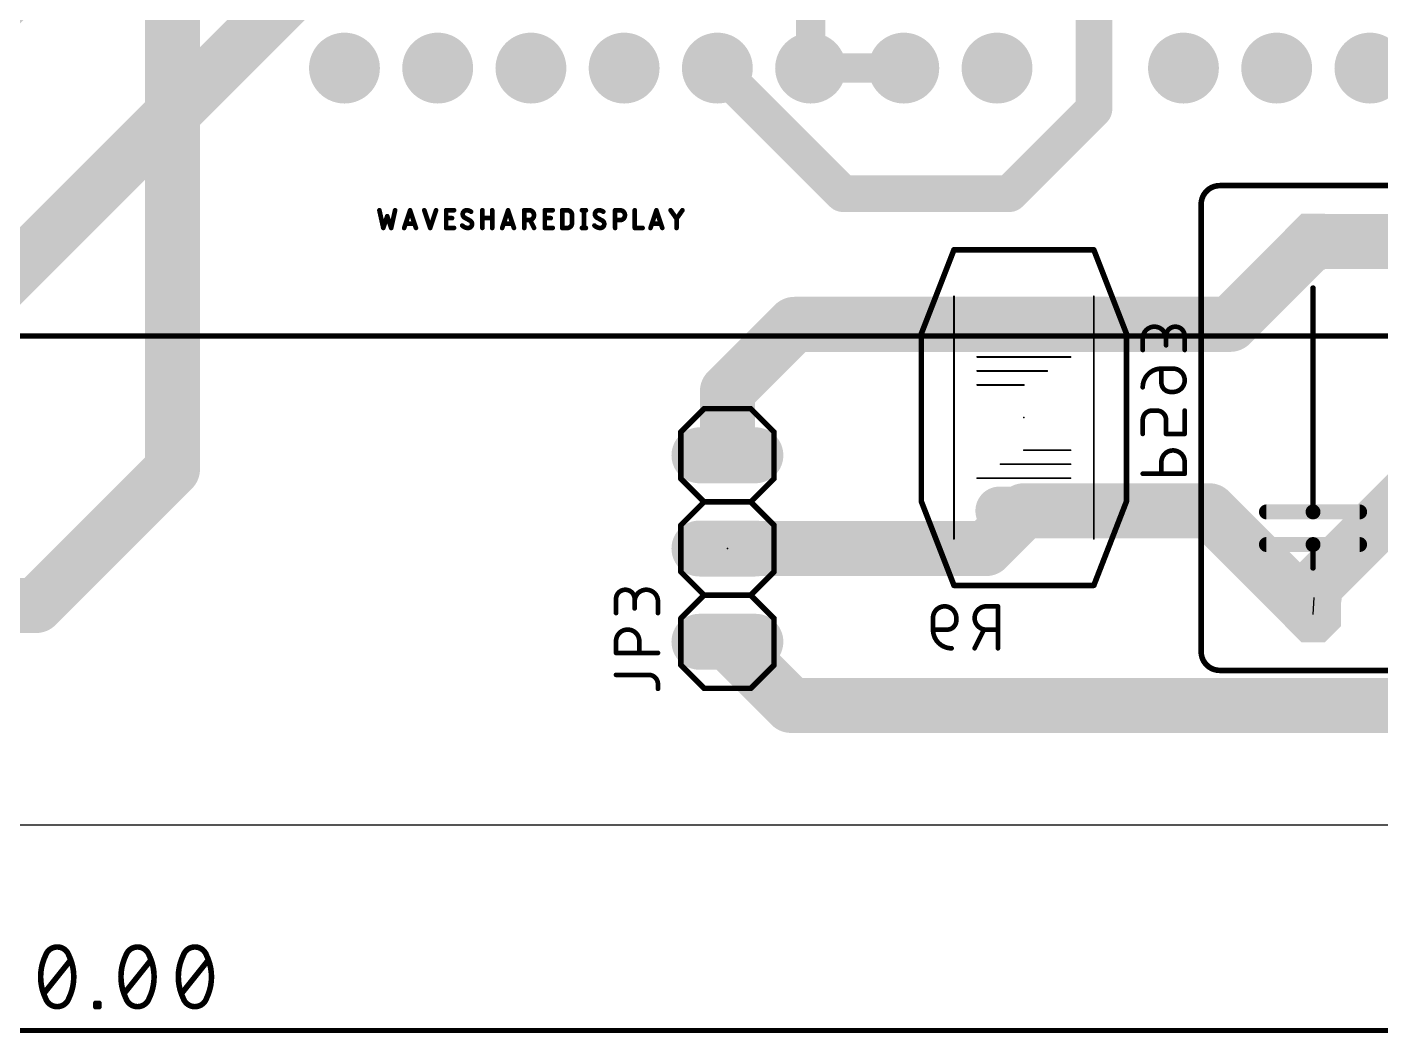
# Model space of a CAD drawing. Extents: x -35 to 140, y -8 to 139.
# Drawn here: x 68.93 to 105.82, y -5.67 to 21.74 of the extents above; entities that cross this region are included whole.
import ezdxf

# ---------------------------------------------------------------- set-up
doc = ezdxf.new("R2010")
doc.units = 0
for name, color, linetype in [('1', 12, 'CONTINUOUS'), ('16', 132, 'CONTINUOUS'), ('17', 110, 'CONTINUOUS'), ('19', 53, 'CONTINUOUS'), ('20', 31, 'CONTINUOUS'), ('21', 253, 'CONTINUOUS'), ('22', 253, 'CONTINUOUS'), ('23', 53, 'CONTINUOUS'), ('24', 53, 'CONTINUOUS'), ('25', 253, 'CONTINUOUS'), ('26', 253, 'CONTINUOUS'), ('27', 253, 'CONTINUOUS'), ('28', 253, 'CONTINUOUS'), ('51', 253, 'CONTINUOUS')]:
    doc.layers.add(name, color=color, linetype=linetype)

# ---------------------------------------------------------------- blocks, each defined once
blk = doc.blocks.new('OCTAGONP')
at = {"const_width": 0.5}
blk.add_lwpolyline([(-0.25, -0.1036), (-0.25, 0.1036), (-0.1036, 0.25), (0.1036, 0.25), (0.25, 0.1036), (0.25, -0.1036), (0.1036, -0.25), (-0.1036, -0.25), (-0.25, -0.1036), (-0.25, 0.1036)], dxfattribs=at)
blk = doc.blocks.new('RECT')
blk.add_solid([(-0.5, -0.5), (0.5, -0.5), (-0.5, 0.5), (0.5, 0.5)])
blk = doc.blocks.new('LONGP100')
at = {"const_width": 1}
blk.add_lwpolyline([(-0.5, 0), (0.5, 0)], dxfattribs=at)
at = {"const_width": 0.5}
for points in [[(-0.5, 0.25, 1), (-0.5, -0.25)], [(0.5, -0.25, 1), (0.5, 0.25)]]:
    blk.add_lwpolyline(points, format="xyb", dxfattribs=at)
blk = doc.blocks.new('ROUNDP')
at = {"const_width": 0.5}
blk.add_lwpolyline([(0, -0.25, 1), (0, 0.25, 1), (0, -0.25)], format="xyb", dxfattribs=at)

msp = doc.modelspace()

# ---------------------------------------------------------------- linework, layer by layer
at = {"layer": '1'}
for points, const_width in [([(57.5, 11.3), (78.826, 32.626)], 1), ([(67.16, 13.6467), (79.2178, 25.7044)], 1.5), ([(90.28, 25.92), (90.28, 20.62)], 0.8), ([(98, 25.2), (98, 19.5)], 1), ([(91.16, 17.2), (87.74, 20.62)], 1), ([(92.82, 20.62), (90.28, 20.62)], 0.8), ([(98, 19.5), (95.7, 17.2)], 1), ([(95.7, 17.2), (91.16, 17.2)], 1), ([(101.714, 13.638), (103.97, 15.894)], 1.5), ([(116.806, 15.894), (103.97, 15.894)], 1.5), ([(88.014, 11.814), (89.838, 13.638)], 1.5), ([(89.838, 13.638), (96.092, 13.638)], 1.5), ([(96.092, 13.638), (101.714, 13.638)], 1.5), ([(111.03, 13.516), (104, 6.486)], 1.5), ([(88.014, 10.07), (88.014, 11.814)], 1.5), ([(95.064, 7.53), (96.092, 8.558)], 1.5), ([(96.092, 8.558), (101.146, 8.558)], 1.5), ([(101.146, 8.558), (103.97, 5.734)], 1.5), ([(88.014, 7.53), (95.064, 7.53)], 1.5), ([(104, 6.486), (104, 6.2)], 1.5), ([(89.748, 3.256), (88.014, 4.99)], 1.5), ([(110.93, 3.256), (89.748, 3.256)], 1.5)]:
    msp.add_lwpolyline(points, dxfattribs=dict(at, const_width=const_width))
for points, const_width in [([(87.9168, 20.7968, 1), (87.5632, 20.4432)], 0.5), ([(90.28, 20.82, 1), (90.28, 20.42)], 0.4), ([(90.08, 20.62, 1), (90.48, 20.62)], 0.4), ([(92.82, 20.42, 1), (92.82, 20.82)], 0.4), ([(98.1768, 19.3232, 1), (97.8232, 19.6768)], 0.5), ([(97.75, 19.5, 1), (98.25, 19.5)], 0.5), ([(91.16, 17.45, 1), (91.16, 16.95)], 0.5), ([(90.9832, 17.0232, 1), (91.3368, 17.3768)], 0.5), ([(95.5232, 17.3768, 1), (95.8768, 17.0232)], 0.5), ([(95.7, 16.95, 1), (95.7, 17.45)], 0.5), ([(103.97, 16.269, 1), (103.97, 15.519)], 0.75), ([(104.2352, 15.6288, 1), (103.7048, 16.1592)], 0.75), ([(89.838, 14.013, 1), (89.838, 13.263)], 0.75), ([(90.1032, 13.3728, 1), (89.5728, 13.9032)], 0.75), ([(96.092, 14.013, 1), (96.092, 13.263)], 0.75), ([(96.092, 13.263, 1), (96.092, 14.013)], 0.75), ([(101.714, 13.263, 1), (101.714, 14.013)], 0.75), ([(101.4488, 13.9032, 1), (101.9792, 13.3728)], 0.75), ([(88.389, 11.814, 1), (87.639, 11.814)], 0.75), ([(87.7488, 12.0792, 1), (88.2792, 11.5488)], 0.75), ([(87.639, 10.07, 1), (88.389, 10.07)], 0.75), ([(96.092, 8.933, 1), (96.092, 8.183)], 0.75), ([(96.3572, 8.2928, 1), (95.8268, 8.8232)], 0.75), ([(101.4112, 8.8232, 1), (100.8808, 8.2928)], 0.75), ([(101.146, 8.183, 1), (101.146, 8.933)], 0.75), ([(88.014, 7.905, 1), (88.014, 7.155)], 0.75), ([(94.7988, 7.7952, 1), (95.3292, 7.2648)], 0.75), ([(95.064, 7.155, 1), (95.064, 7.905)], 0.75), ([(104.375, 6.486, 1), (103.625, 6.486)], 0.75), ([(103.7348, 6.7512, 1), (104.2652, 6.2208)], 0.75), ([(103.625, 6.2, 1), (104.375, 6.2)], 0.75), ([(103.7048, 5.4688, 1), (104.2352, 5.9992)], 0.75), ([(88.2792, 5.2552, 1), (87.7488, 4.7248)], 0.75), ([(89.748, 3.631, 1), (89.748, 2.881)], 0.75), ([(89.4828, 2.9908, 1), (90.0132, 3.5212)], 0.75)]:
    msp.add_lwpolyline(points, format="xyb", dxfattribs=dict(at, const_width=const_width))
at = {"layer": '16', "const_width": 1.5}
for points in [[(72.894, 31.1), (72.894, 9.694)], [(72.894, 9.694), (69.178, 5.978)], [(69.178, 5.978), (67.16, 5.978)]]:
    msp.add_lwpolyline(points, dxfattribs=at)
at = {"layer": '16', "const_width": 0.75}
for points in [[(73.1592, 9.4288, 1), (72.6288, 9.9592)], [(72.519, 9.694, 1), (73.269, 9.694)], [(69.178, 5.603, 1), (69.178, 6.353)], [(68.9128, 6.2432, 1), (69.4432, 5.7128)]]:
    msp.add_lwpolyline(points, format="xyb", dxfattribs=at)
at = {"layer": '19'}
msp.add_line((103.97, 5.734), (104, 6.2), dxfattribs=at)
at = {"layer": '20'}
msp.add_line((0, 0), (140, 0), dxfattribs=at)
at = {"layer": '21', "const_width": 0.1524}
for points in [[(86.744, 10.705), (87.379, 11.34)], [(87.379, 11.34), (88.649, 11.34)], [(88.649, 11.34), (89.284, 10.705)], [(86.744, 9.435), (86.744, 10.705)], [(89.284, 10.705), (89.284, 9.435)], [(87.379, 8.8), (86.744, 9.435)], [(89.284, 9.435), (88.649, 8.8)], [(86.744, 8.165), (87.379, 8.8)], [(87.379, 8.8), (88.649, 8.8)], [(88.649, 8.8), (89.284, 8.165)], [(86.744, 6.895), (86.744, 8.165)], [(89.284, 8.165), (89.284, 6.895)], [(87.379, 6.26), (86.744, 6.895)], [(89.284, 6.895), (88.649, 6.26)], [(86.744, 5.625), (87.379, 6.26)], [(87.379, 6.26), (88.649, 6.26)], [(88.649, 6.26), (89.284, 5.625)], [(86.744, 4.355), (86.744, 5.625)], [(89.284, 5.625), (89.284, 4.355)], [(86.744, 4.355), (87.379, 3.72)], [(88.649, 3.72), (89.284, 4.355)], [(87.379, 3.72), (88.649, 3.72)]]:
    msp.add_lwpolyline(points, dxfattribs=at)
at = {"layer": '21', "const_width": 0.0762}
for points in [[(87.379, 11.3781, 1), (87.379, 11.3019)], [(87.4059, 11.3131, 1), (87.3521, 11.3669)], [(88.6759, 11.3669, 1), (88.6221, 11.3131)], [(88.649, 11.3019, 1), (88.649, 11.3781)], [(86.7821, 10.705, 1), (86.7059, 10.705)], [(86.7171, 10.7319, 1), (86.7709, 10.6781)], [(89.3221, 10.705, 1), (89.2459, 10.705)], [(89.2571, 10.6781, 1), (89.3109, 10.7319)], [(86.7059, 9.435, 1), (86.7821, 9.435)], [(86.7709, 9.4619, 1), (86.7171, 9.4081)], [(89.2459, 9.435, 1), (89.3221, 9.435)], [(89.3109, 9.4081, 1), (89.2571, 9.4619)], [(87.379, 8.8381, 1), (87.379, 8.7619)], [(87.4059, 8.7731, 1), (87.3521, 8.8269)], [(87.3521, 8.7731, 1), (87.4059, 8.8269)], [(88.6759, 8.8269, 1), (88.6221, 8.7731)], [(88.6221, 8.8269, 1), (88.6759, 8.7731)], [(88.649, 8.7619, 1), (88.649, 8.8381)], [(86.7821, 8.165, 1), (86.7059, 8.165)], [(86.7171, 8.1919, 1), (86.7709, 8.1381)], [(89.3221, 8.165, 1), (89.2459, 8.165)], [(89.2571, 8.1381, 1), (89.3109, 8.1919)], [(86.7059, 6.895, 1), (86.7821, 6.895)], [(86.7709, 6.9219, 1), (86.7171, 6.8681)], [(89.2459, 6.895, 1), (89.3221, 6.895)], [(89.3109, 6.8681, 1), (89.2571, 6.9219)], [(87.379, 6.2981, 1), (87.379, 6.2219)], [(87.4059, 6.2331, 1), (87.3521, 6.2869)], [(87.3521, 6.2331, 1), (87.4059, 6.2869)], [(88.6759, 6.2869, 1), (88.6221, 6.2331)], [(88.6221, 6.2869, 1), (88.6759, 6.2331)], [(88.649, 6.2219, 1), (88.649, 6.2981)], [(86.7821, 5.625, 1), (86.7059, 5.625)], [(86.7171, 5.6519, 1), (86.7709, 5.5981)], [(89.3221, 5.625, 1), (89.2459, 5.625)], [(89.2571, 5.5981, 1), (89.3109, 5.6519)], [(86.7709, 4.3819, 1), (86.7171, 4.3281)], [(89.3109, 4.3281, 1), (89.2571, 4.3819)], [(86.7059, 4.355, 1), (86.7821, 4.355)], [(89.2459, 4.355, 1), (89.3221, 4.355)], [(87.379, 3.7581, 1), (87.379, 3.6819)], [(87.3521, 3.6931, 1), (87.4059, 3.7469)], [(88.6221, 3.7469, 1), (88.6759, 3.6931)], [(88.649, 3.6819, 1), (88.649, 3.7581)]]:
    msp.add_lwpolyline(points, format="xyb", dxfattribs=at)
at = {"layer": '22'}
for points, const_width in [([(101.43, 17.418, 0.4142), (100.922, 16.91)], 0.1524), ([(101.43, 17.4561, 1), (101.43, 17.3799)], 0.0762), ([(101.43, 17.3799, 1), (101.43, 17.4561)], 0.0762), ([(100.9601, 16.91, 1), (100.8839, 16.91)], 0.0762), ([(100.8839, 16.91, 1), (100.9601, 16.91)], 0.0762), ([(94.187, 15.7081, 1), (94.187, 15.6319)], 0.0762), ([(94.2225, 15.6562, 1), (94.1515, 15.6838)], 0.0762), ([(98.0325, 15.6838, 1), (97.9615, 15.6562)], 0.0762), ([(97.997, 15.6319, 1), (97.997, 15.7081)], 0.0762), ([(94.1997, 14.4, 1), (94.1743, 14.4)], 0.0254), ([(98.0097, 14.4, 1), (97.9843, 14.4)], 0.0254), ([(104.0081, 14.624, 1), (103.9319, 14.624)], 0.0762), ([(93.3361, 13.384, 1), (93.2599, 13.384)], 0.0762), ([(93.2625, 13.3978, 1), (93.3335, 13.3702)], 0.0762), ([(98.9241, 13.384, 1), (98.8479, 13.384)], 0.0762), ([(98.8505, 13.3702, 1), (98.9215, 13.3978)], 0.0762), ([(94.822, 12.7617, 1), (94.822, 12.7363)], 0.0254), ([(97.362, 12.7363, 1), (97.362, 12.7617)], 0.0254), ([(94.822, 12.3807, 1), (94.822, 12.3553)], 0.0254), ([(96.727, 12.3553, 1), (96.727, 12.3807)], 0.0254), ([(94.822, 11.9997, 1), (94.822, 11.9743)], 0.0254), ([(96.092, 11.9743, 1), (96.092, 11.9997)], 0.0254), ([(96.092, 10.2217, 1), (96.092, 10.1963)], 0.0254), ([(97.362, 10.1963, 1), (97.362, 10.2217)], 0.0254), ([(95.457, 9.8407, 1), (95.457, 9.8153)], 0.0254), ([(97.362, 9.8153, 1), (97.362, 9.8407)], 0.0254), ([(94.822, 9.4597, 1), (94.822, 9.4343)], 0.0254), ([(97.362, 9.4343, 1), (97.362, 9.4597)], 0.0254), ([(93.3335, 8.8258, 1), (93.2625, 8.7982)], 0.0762), ([(98.9215, 8.7982, 1), (98.8505, 8.8258)], 0.0762), ([(93.2599, 8.812, 1), (93.3361, 8.812)], 0.0762), ([(98.8479, 8.812, 1), (98.9241, 8.812)], 0.0762), ([(102.7, 8.6296, 1), (102.7, 8.4264)], 0.2032), ([(103.97, 8.6296, 1), (103.97, 8.4264)], 0.2032), ([(103.97, 8.4264, 1), (103.97, 8.6296)], 0.2032), ([(103.9319, 8.528, 1), (104.0081, 8.528)], 0.0762), ([(105.24, 8.4264, 1), (105.24, 8.6296)], 0.2032), ([(94.1743, 7.796, 1), (94.1997, 7.796)], 0.0254), ([(97.9843, 7.796, 1), (98.0097, 7.796)], 0.0254), ([(102.7, 7.7406, 1), (102.7, 7.5374)], 0.2032), ([(103.97, 7.7406, 1), (103.97, 7.5374)], 0.2032), ([(103.97, 7.5374, 1), (103.97, 7.7406)], 0.2032), ([(105.24, 7.5374, 1), (105.24, 7.7406)], 0.2032), ([(104.0081, 7.639, 1), (103.9319, 7.639)], 0.0762), ([(103.9319, 7.004, 1), (104.0081, 7.004)], 0.0762), ([(94.187, 6.5641, 1), (94.187, 6.4879)], 0.0762), ([(94.1515, 6.5122, 1), (94.2225, 6.5398)], 0.0762), ([(97.9615, 6.5398, 1), (98.0325, 6.5122)], 0.0762), ([(97.997, 6.4879, 1), (97.997, 6.5641)], 0.0762), ([(100.922, 4.718, 0.4142), (101.43, 4.21)], 0.1524), ([(100.9601, 4.718, 1), (100.8839, 4.718)], 0.0762), ([(100.8839, 4.718, 1), (100.9601, 4.718)], 0.0762), ([(101.43, 4.2481, 1), (101.43, 4.1719)], 0.0762), ([(101.43, 4.1719, 1), (101.43, 4.2481)], 0.0762)]:
    msp.add_lwpolyline(points, format="xyb", dxfattribs=dict(at, const_width=const_width))
for points, const_width in [([(106.51, 17.418), (101.43, 17.418)], 0.1524), ([(100.922, 16.91), (100.922, 4.718)], 0.1524), ([(94.187, 15.67), (93.298, 13.384)], 0.1524), ([(94.187, 15.67), (97.997, 15.67)], 0.1524), ([(98.886, 13.384), (97.997, 15.67)], 0.1524), ([(94.187, 14.4), (94.187, 7.796)], 0.0508), ([(97.997, 7.796), (97.997, 14.4)], 0.0508), ([(103.97, 14.624), (103.97, 8.528)], 0.1524), ([(93.298, 8.812), (93.298, 13.384)], 0.1524), ([(98.886, 13.384), (98.886, 8.812)], 0.1524), ([(94.822, 12.749), (97.362, 12.749)], 0.0508), ([(94.822, 12.368), (96.727, 12.368)], 0.0508), ([(94.822, 11.987), (96.092, 11.987)], 0.0508), ([(96.092, 10.209), (97.362, 10.209)], 0.0508), ([(95.457, 9.828), (97.362, 9.828)], 0.0508), ([(94.822, 9.447), (97.362, 9.447)], 0.0508), ([(93.298, 8.812), (94.187, 6.526)], 0.1524), ([(97.997, 6.526), (98.886, 8.812)], 0.1524), ([(103.97, 8.528), (102.7, 8.528)], 0.4064), ([(105.24, 8.528), (103.97, 8.528)], 0.4064), ([(103.97, 7.639), (102.7, 7.639)], 0.4064), ([(105.24, 7.639), (103.97, 7.639)], 0.4064), ([(103.97, 7.004), (103.97, 7.639)], 0.1524), ([(97.997, 6.526), (94.187, 6.526)], 0.1524), ([(101.43, 4.21), (106.51, 4.21)], 0.1524)]:
    msp.add_lwpolyline(points, dxfattribs=dict(at, const_width=const_width))
at = {"layer": '23'}
msp.add_point((88.014, 7.53), dxfattribs=at)
at = {"layer": '24'}
for p in [(96.092, 11.098), (103.97, 10.814)]:
    msp.add_point(p, dxfattribs=at)
at = {"layer": '25'}
for points, const_width in [([(85.4867, 6.1532, 1), (84.9787, 6.1532)], 0.127), ([(86.1217, 6.0897, 1), (85.4867, 6.0897)], 0.127), ([(85.0105, 6.1532, 1), (84.947, 6.1532)], 0.0635), ([(84.947, 6.1532, 1), (85.0105, 6.1532)], 0.0635), ([(85.5185, 6.1532, 1), (85.4549, 6.1532)], 0.0635), ([(85.4549, 6.1532, 1), (85.5185, 6.1532)], 0.0635), ([(85.4549, 6.0897, 1), (85.5185, 6.0897)], 0.0635), ([(85.4549, 5.8992, 1), (85.5185, 5.8992)], 0.0635), ([(86.1535, 6.0897, 1), (86.09, 6.0897)], 0.0635), ([(86.09, 6.0897, 1), (86.1535, 6.0897)], 0.0635), ([(84.947, 5.7722, 1), (85.0105, 5.7722)], 0.0635), ([(86.09, 5.7722, 1), (86.1535, 5.7722)], 0.0635), ([(85.6137, 5.0038, 1), (84.9787, 5.0038)], 0.127), ([(85.0105, 5.0038, 1), (84.947, 5.0038)], 0.0635), ([(84.947, 5.0038, 1), (85.0105, 5.0038)], 0.0635), ([(85.6455, 5.0038, 1), (85.582, 5.0038)], 0.0635), ([(85.582, 5.0038, 1), (85.6455, 5.0038)], 0.0635), ([(84.9787, 4.7181, 1), (84.9787, 4.6546)], 0.0635), ([(84.947, 4.6863, 1), (85.0105, 4.6863)], 0.0635), ([(85.582, 4.6863, 1), (85.6455, 4.6863)], 0.0635), ([(86.1217, 4.6546, 1), (86.1217, 4.7181)], 0.0635), ([(84.9787, 4.12, 1), (84.9787, 4.0566)], 0.0635), ([(86.1217, 3.8343, 0.4142), (85.8677, 4.0883)], 0.127), ([(85.8677, 4.12, 1), (85.8677, 4.0566)], 0.0635), ([(85.8677, 4.0566, 1), (85.8677, 4.12)], 0.0635), ([(86.1535, 3.8343, 1), (86.09, 3.8343)], 0.0635), ([(86.09, 3.8343, 1), (86.1535, 3.8343)], 0.0635), ([(86.09, 3.7073, 1), (86.1535, 3.7073)], 0.0635)]:
    msp.add_lwpolyline(points, format="xyb", dxfattribs=dict(at, const_width=const_width))
at = {"layer": '25', "const_width": 0.127}
for points in [[(84.9787, 5.7722), (84.9787, 6.1532)], [(85.4867, 6.1532), (85.4867, 5.8992)], [(86.1217, 5.7722), (86.1217, 6.0897)], [(84.9787, 4.6863), (84.9787, 5.0038)], [(85.6137, 5.0038), (85.6137, 4.6863)], [(86.1217, 4.6863), (84.9787, 4.6863)], [(84.9787, 4.0883), (85.8677, 4.0883)], [(86.1217, 3.8343), (86.1217, 3.7073)]]:
    msp.add_lwpolyline(points, dxfattribs=at)
at = {"layer": '26'}
for points, const_width in [([(94.2505, 5.637, 1), (93.6155, 5.637)], 0.127), ([(95.0677, 5.9545, 1), (95.0677, 5.3195)], 0.127), ([(95.0677, 5.9863, 1), (95.0677, 5.9228)], 0.0635), ([(95.0677, 5.9228, 1), (95.0677, 5.9863)], 0.0635), ([(95.417, 5.9545, 1), (95.3535, 5.9545)], 0.0635), ([(95.3852, 5.9228, 1), (95.3852, 5.9863)], 0.0635), ([(93.6473, 5.637, 1), (93.5838, 5.637)], 0.0635), ([(93.5838, 5.637, 1), (93.6473, 5.637)], 0.0635), ([(93.9965, 5.3195, 0.4142), (94.2505, 5.5735)], 0.127), ([(94.2823, 5.637, 1), (94.2188, 5.637)], 0.0635), ([(94.2188, 5.637, 1), (94.2823, 5.637)], 0.0635), ([(94.2823, 5.5735, 1), (94.2188, 5.5735)], 0.0635), ([(94.2188, 5.5735, 1), (94.2823, 5.5735)], 0.0635), ([(93.6155, 5.3513, 1), (93.6155, 5.2878)], 0.0635), ([(93.6155, 5.3195, 0.4142), (94.1235, 4.8115)], 0.127), ([(93.6473, 5.3195, 1), (93.5838, 5.3195)], 0.0635), ([(93.5838, 5.3195, 1), (93.6473, 5.3195)], 0.0635), ([(93.9965, 5.3513, 1), (93.9965, 5.2878)], 0.0635), ([(93.9965, 5.2878, 1), (93.9965, 5.3513)], 0.0635), ([(95.0326, 5.3053, 1), (94.9758, 5.3337)], 0.0635), ([(95.0677, 5.3513, 1), (95.0677, 5.2878)], 0.0635), ([(95.0677, 5.2878, 1), (95.0677, 5.3513)], 0.0635), ([(95.3852, 5.2878, 1), (95.3852, 5.3513)], 0.0635), ([(94.1235, 4.7798, 1), (94.1235, 4.8433)], 0.0635), ([(94.7218, 4.8257, 1), (94.7786, 4.7973)], 0.0635), ([(95.3535, 4.8115, 1), (95.417, 4.8115)], 0.0635)]:
    msp.add_lwpolyline(points, format="xyb", dxfattribs=dict(at, const_width=const_width))
at = {"layer": '26', "const_width": 0.127}
for points in [[(95.3852, 5.9545), (95.0677, 5.9545)], [(95.3852, 4.8115), (95.3852, 5.9545)], [(93.6155, 5.637), (93.6155, 5.3195)], [(94.2505, 5.5735), (94.2505, 5.637)], [(93.6155, 5.3195), (93.9965, 5.3195)], [(94.7502, 4.8115), (95.0042, 5.3195)], [(95.0677, 5.3195), (95.3852, 5.3195)]]:
    msp.add_lwpolyline(points, dxfattribs=at)
at = {"layer": '27', "const_width": 0.127}
for points in [[(78.5313, 16.7465), (78.6385, 16.2639)], [(78.6385, 16.2639), (78.7458, 16.5856)], [(78.7458, 16.5856), (78.853, 16.2639)], [(78.853, 16.2639), (78.9603, 16.7465)], [(79.2067, 16.2639), (79.3676, 16.7465)], [(79.3676, 16.7465), (79.5284, 16.2639)], [(79.7553, 16.7465), (79.9162, 16.2639)], [(79.9162, 16.2639), (80.0771, 16.7465)], [(80.351, 16.2639), (80.351, 16.7465)], [(80.351, 16.7465), (80.5655, 16.7465)], [(81.0025, 16.465), (80.855, 16.5454)], [(81.3366, 16.2639), (81.3366, 16.7465)], [(81.6047, 16.7465), (81.6047, 16.2639)], [(81.8767, 16.2639), (82.0376, 16.7465)], [(82.0376, 16.7465), (82.1985, 16.2639)], [(82.4768, 16.2639), (82.4768, 16.7465)], [(82.4768, 16.7465), (82.6109, 16.7465)], [(83.0393, 16.2639), (83.0393, 16.7465)], [(83.0393, 16.7465), (83.2538, 16.7465)], [(83.5129, 16.2639), (83.5129, 16.7465)], [(83.5129, 16.7465), (83.6469, 16.7465)], [(83.781, 16.6124), (83.781, 16.398)], [(84.0505, 16.7465), (84.1577, 16.7465)], [(84.1041, 16.7465), (84.1041, 16.2639)], [(84.6052, 16.465), (84.4577, 16.5454)], [(84.954, 16.2639), (84.954, 16.7465)], [(84.954, 16.7465), (85.088, 16.7465)], [(85.4899, 16.7465), (85.4899, 16.2639)], [(85.9183, 16.2639), (86.0792, 16.7465)], [(86.0792, 16.7465), (86.2401, 16.2639)], [(86.467, 16.7465), (86.6279, 16.5186)], [(86.6279, 16.5186), (86.7887, 16.7465)], [(79.4882, 16.3846), (79.2469, 16.3846)], [(80.351, 16.532), (80.5119, 16.532)], [(80.5655, 16.2639), (80.351, 16.2639)], [(81.3366, 16.532), (81.6047, 16.532)], [(82.1582, 16.3846), (81.9169, 16.3846)], [(82.6109, 16.4784), (82.4768, 16.4784)], [(82.7449, 16.2639), (82.6377, 16.4784)], [(83.0393, 16.532), (83.2002, 16.532)], [(83.2538, 16.2639), (83.0393, 16.2639)], [(83.6469, 16.2639), (83.5129, 16.2639)], [(84.0505, 16.2639), (84.1577, 16.2639)], [(85.088, 16.4784), (84.954, 16.4784)], [(85.4899, 16.2639), (85.7044, 16.2639)], [(86.1999, 16.3846), (85.9586, 16.3846)], [(86.6279, 16.2639), (86.6279, 16.5186)]]:
    msp.add_lwpolyline(points, dxfattribs=at)
at = {"layer": '27'}
for points, const_width in [([(78.5623, 16.7534, 1), (78.5003, 16.7396)], 0.0635), ([(78.7759, 16.5957, 1), (78.7157, 16.5756)], 0.0635), ([(78.7759, 16.5756, 1), (78.7157, 16.5957)], 0.0635), ([(78.9913, 16.7396, 1), (78.9293, 16.7534)], 0.0635), ([(79.3977, 16.7565, 1), (79.3374, 16.7365)], 0.0635), ([(79.3977, 16.7365, 1), (79.3374, 16.7565)], 0.0635), ([(79.7855, 16.7565, 1), (79.7252, 16.7365)], 0.0635), ([(80.1072, 16.7365, 1), (80.0469, 16.7565)], 0.0635), ([(80.3828, 16.7465, 1), (80.3193, 16.7465)], 0.0635), ([(80.351, 16.7782, 1), (80.351, 16.7148)], 0.0635), ([(80.5655, 16.7148, 1), (80.5655, 16.7782)], 0.0635), ([(80.8331, 16.6393, 1), (80.7696, 16.6393)], 0.0635), ([(80.7696, 16.6393, 1), (80.8331, 16.6393)], 0.0635), ([(80.9086, 16.7465, 0.4142), (80.8014, 16.6393)], 0.127), ([(80.8014, 16.6393, 0.2656), (80.855, 16.5454)], 0.127), ([(80.8702, 16.5733, 1), (80.8398, 16.5175)], 0.0635), ([(80.8389, 16.5181, 1), (80.8711, 16.5728)], 0.0635), ([(81.0293, 16.7063, 0.1623), (80.9086, 16.7465)], 0.127), ([(80.9086, 16.7782, 1), (80.9086, 16.7148)], 0.0635), ([(80.9086, 16.7147, 1), (80.9086, 16.7782)], 0.0635), ([(81.0102, 16.6809, 1), (81.0483, 16.7317)], 0.0635), ([(81.3684, 16.7465, 1), (81.3049, 16.7465)], 0.0635), ([(81.6365, 16.7465, 1), (81.573, 16.7465)], 0.0635), ([(82.0677, 16.7565, 1), (82.0075, 16.7365)], 0.0635), ([(82.0677, 16.7365, 1), (82.0075, 16.7565)], 0.0635), ([(82.5086, 16.7465, 1), (82.4451, 16.7465)], 0.0635), ([(82.4768, 16.7782, 1), (82.4768, 16.7148)], 0.0635), ([(82.6109, 16.4784, 1), (82.6109, 16.7465)], 0.127), ([(82.6109, 16.7782, 1), (82.6109, 16.7148)], 0.0635), ([(82.6109, 16.7148, 1), (82.6109, 16.7782)], 0.0635), ([(83.0711, 16.7465, 1), (83.0076, 16.7465)], 0.0635), ([(83.0393, 16.7782, 1), (83.0393, 16.7148)], 0.0635), ([(83.2538, 16.7148, 1), (83.2538, 16.7782)], 0.0635), ([(83.5446, 16.7465, 1), (83.4811, 16.7465)], 0.0635), ([(83.5129, 16.7782, 1), (83.5129, 16.7148)], 0.0635), ([(83.781, 16.6124, 0.4142), (83.6469, 16.7465)], 0.127), ([(83.6469, 16.7782, 1), (83.6469, 16.7148)], 0.0635), ([(83.6469, 16.7148, 1), (83.6469, 16.7782)], 0.0635), ([(83.8127, 16.6124, 1), (83.7492, 16.6124)], 0.0635), ([(83.7492, 16.6124, 1), (83.8127, 16.6124)], 0.0635), ([(84.0505, 16.7782, 1), (84.0505, 16.7148)], 0.0635), ([(84.1359, 16.7465, 1), (84.0724, 16.7465)], 0.0635), ([(84.1577, 16.7148, 1), (84.1577, 16.7782)], 0.0635), ([(84.4358, 16.6393, 1), (84.3723, 16.6393)], 0.0635), ([(84.3723, 16.6393, 1), (84.4358, 16.6393)], 0.0635), ([(84.5113, 16.7465, 0.4142), (84.4041, 16.6393)], 0.127), ([(84.4041, 16.6393, 0.2656), (84.4577, 16.5454)], 0.127), ([(84.4729, 16.5733, 1), (84.4425, 16.5175)], 0.0635), ([(84.4416, 16.5181, 1), (84.4738, 16.5728)], 0.0635), ([(84.632, 16.7063, 0.1623), (84.5113, 16.7465)], 0.127), ([(84.5113, 16.7782, 1), (84.5113, 16.7148)], 0.0635), ([(84.5113, 16.7147, 1), (84.5113, 16.7782)], 0.0635), ([(84.6129, 16.6809, 1), (84.651, 16.7317)], 0.0635), ([(84.9857, 16.7465, 1), (84.9222, 16.7465)], 0.0635), ([(84.954, 16.7782, 1), (84.954, 16.7148)], 0.0635), ([(85.088, 16.4784, 1), (85.088, 16.7465)], 0.127), ([(85.088, 16.7782, 1), (85.088, 16.7148)], 0.0635), ([(85.088, 16.7148, 1), (85.088, 16.7782)], 0.0635), ([(85.5217, 16.7465, 1), (85.4582, 16.7465)], 0.0635), ([(86.1093, 16.7565, 1), (86.0491, 16.7365)], 0.0635), ([(86.1093, 16.7365, 1), (86.0491, 16.7565)], 0.0635), ([(86.4929, 16.7648, 1), (86.441, 16.7282)], 0.0635), ([(86.8147, 16.7282, 1), (86.7628, 16.7648)], 0.0635), ([(78.6084, 16.2739, 1), (78.6686, 16.2539)], 0.0635), ([(78.6075, 16.257, 1), (78.6695, 16.2708)], 0.0635), ([(78.822, 16.2708, 1), (78.884, 16.257)], 0.0635), ([(78.8229, 16.2539, 1), (78.8831, 16.2739)], 0.0635), ([(79.1766, 16.2739, 1), (79.2368, 16.2539)], 0.0635), ([(79.2469, 16.4163, 1), (79.2469, 16.3528)], 0.0635), ([(79.4882, 16.3528, 1), (79.4882, 16.4163)], 0.0635), ([(79.4983, 16.2539, 1), (79.5585, 16.2739)], 0.0635), ([(79.8861, 16.2739, 1), (79.9463, 16.2539)], 0.0635), ([(79.8861, 16.2539, 1), (79.9463, 16.2739)], 0.0635), ([(80.351, 16.5638, 1), (80.351, 16.5003)], 0.0635), ([(80.351, 16.2956, 1), (80.351, 16.2322)], 0.0635), ([(80.3193, 16.2639, 1), (80.3828, 16.2639)], 0.0635), ([(80.5119, 16.5003, 1), (80.5119, 16.5638)], 0.0635), ([(80.5655, 16.2322, 1), (80.5655, 16.2956)], 0.0635), ([(80.788, 16.3309, 0.2), (80.9488, 16.2639)], 0.127), ([(80.8105, 16.3533, 1), (80.7654, 16.3086)], 0.0635), ([(80.9488, 16.2639, 0.4142), (81.0561, 16.3711)], 0.127), ([(80.9488, 16.2956, 1), (80.9488, 16.2322)], 0.0635), ([(80.9488, 16.2322, 1), (80.9488, 16.2956)], 0.0635), ([(81.0186, 16.4923, 1), (80.9863, 16.4376)], 0.0635), ([(81.0561, 16.3711, 0.2656), (81.0025, 16.465)], 0.127), ([(80.9873, 16.4371, 1), (81.0177, 16.4929)], 0.0635), ([(81.0878, 16.3711, 1), (81.0243, 16.3711)], 0.0635), ([(81.0243, 16.3711, 1), (81.0878, 16.3711)], 0.0635), ([(81.3366, 16.5638, 1), (81.3366, 16.5003)], 0.0635), ([(81.3049, 16.2639, 1), (81.3684, 16.2639)], 0.0635), ([(81.573, 16.2639, 1), (81.6365, 16.2639)], 0.0635), ([(81.6047, 16.5003, 1), (81.6047, 16.5638)], 0.0635), ([(81.8466, 16.2739, 1), (81.9068, 16.2539)], 0.0635), ([(81.9169, 16.4163, 1), (81.9169, 16.3528)], 0.0635), ([(82.1582, 16.3528, 1), (82.1582, 16.4163)], 0.0635), ([(82.1683, 16.2539, 1), (82.2286, 16.2739)], 0.0635), ([(82.4768, 16.5101, 1), (82.4768, 16.4466)], 0.0635), ([(82.4451, 16.2639, 1), (82.5086, 16.2639)], 0.0635), ([(82.6109, 16.5101, 1), (82.6109, 16.4466)], 0.0635), ([(82.6661, 16.4926, 1), (82.6093, 16.4642)], 0.0635), ([(82.6109, 16.4466, 1), (82.6109, 16.5101)], 0.0635), ([(82.7165, 16.2497, 1), (82.7733, 16.2781)], 0.0635), ([(83.0393, 16.5638, 1), (83.0393, 16.5003)], 0.0635), ([(83.0393, 16.2956, 1), (83.0393, 16.2322)], 0.0635), ([(83.0076, 16.2639, 1), (83.0711, 16.2639)], 0.0635), ([(83.2002, 16.5003, 1), (83.2002, 16.5638)], 0.0635), ([(83.2538, 16.2322, 1), (83.2538, 16.2956)], 0.0635), ([(83.4811, 16.2639, 1), (83.5446, 16.2639)], 0.0635), ([(83.5129, 16.2956, 1), (83.5129, 16.2322)], 0.0635), ([(83.6469, 16.2639, 0.4142), (83.781, 16.398)], 0.127), ([(83.6469, 16.2956, 1), (83.6469, 16.2322)], 0.0635), ([(83.6469, 16.2322, 1), (83.6469, 16.2956)], 0.0635), ([(83.8127, 16.398, 1), (83.7492, 16.398)], 0.0635), ([(83.7492, 16.398, 1), (83.8127, 16.398)], 0.0635), ([(84.0505, 16.2956, 1), (84.0505, 16.2322)], 0.0635), ([(84.0724, 16.2639, 1), (84.1359, 16.2639)], 0.0635), ([(84.1577, 16.2322, 1), (84.1577, 16.2956)], 0.0635), ([(84.3907, 16.3309, 0.2), (84.5516, 16.2639)], 0.127), ([(84.4132, 16.3533, 1), (84.3681, 16.3086)], 0.0635), ([(84.5516, 16.2639, 0.4142), (84.6588, 16.3711)], 0.127), ([(84.5516, 16.2956, 1), (84.5516, 16.2322)], 0.0635), ([(84.5516, 16.2322, 1), (84.5516, 16.2956)], 0.0635), ([(84.6588, 16.3711, 0.2656), (84.6052, 16.465)], 0.127), ([(84.6213, 16.4923, 1), (84.5891, 16.4376)], 0.0635), ([(84.59, 16.4371, 1), (84.6204, 16.4929)], 0.0635), ([(84.6906, 16.3711, 1), (84.627, 16.3711)], 0.0635), ([(84.6271, 16.3711, 1), (84.6905, 16.3711)], 0.0635), ([(84.954, 16.5101, 1), (84.954, 16.4466)], 0.0635), ([(84.9222, 16.2639, 1), (84.9857, 16.2639)], 0.0635), ([(85.088, 16.5101, 1), (85.088, 16.4466)], 0.0635), ([(85.088, 16.4466, 1), (85.088, 16.5101)], 0.0635), ([(85.4899, 16.2956, 1), (85.4899, 16.2322)], 0.0635), ([(85.4582, 16.2639, 1), (85.5217, 16.2639)], 0.0635), ([(85.7044, 16.2322, 1), (85.7044, 16.2956)], 0.0635), ([(85.8882, 16.2739, 1), (85.9485, 16.2539)], 0.0635), ([(85.9586, 16.4163, 1), (85.9586, 16.3528)], 0.0635), ([(86.1999, 16.3528, 1), (86.1999, 16.4163)], 0.0635), ([(86.21, 16.2539, 1), (86.2702, 16.2739)], 0.0635), ([(86.6019, 16.5369, 1), (86.6538, 16.5003)], 0.0635), ([(86.6596, 16.5186, 1), (86.5961, 16.5186)], 0.0635), ([(86.5961, 16.2639, 1), (86.6596, 16.2639)], 0.0635), ([(86.6019, 16.5003, 1), (86.6538, 16.5369)], 0.0635)]:
    msp.add_lwpolyline(points, format="xyb", dxfattribs=dict(at, const_width=const_width))
at = {"layer": '28'}
for points, const_width in [([(99.3623, 13.257, 1), (99.2987, 13.257)], 0.0635), ([(99.2987, 13.257, 1), (99.3623, 13.257)], 0.0635), ([(99.9655, 13.257, 1), (99.3305, 13.257)], 0.127), ([(100.4735, 13.3205, 1), (99.9655, 13.3205)], 0.127), ([(99.9973, 13.3205, 1), (99.9338, 13.3205)], 0.0635), ([(99.9338, 13.3205, 1), (99.9973, 13.3205)], 0.0635), ([(99.9338, 13.257, 1), (99.9973, 13.257)], 0.0635), ([(100.5053, 13.3205, 1), (100.4417, 13.3205)], 0.0635), ([(100.4417, 13.3205, 1), (100.5053, 13.3205)], 0.0635), ([(99.2987, 12.9395, 1), (99.3623, 12.9395)], 0.0635), ([(99.9338, 13.0665, 1), (99.9973, 13.0665)], 0.0635), ([(100.4417, 12.9395, 1), (100.5053, 12.9395)], 0.0635), ([(99.8385, 12.4315, 0.4142), (99.3305, 11.9235)], 0.127), ([(99.8385, 12.4633, 1), (99.8385, 12.3997)], 0.0635), ([(99.8703, 12.4315, 1), (99.8068, 12.4315)], 0.0635), ([(99.8385, 12.3997, 1), (99.8385, 12.4633)], 0.0635), ([(100.156, 12.4633, 1), (100.156, 12.3997)], 0.0635), ([(100.156, 11.7965, 1), (100.156, 12.4315)], 0.127), ([(100.156, 12.3997, 1), (100.156, 12.4633)], 0.0635), ([(99.2987, 11.9235, 1), (99.3623, 11.9235)], 0.0635), ([(99.8385, 12.0505, 0.4142), (100.0925, 11.7965)], 0.127), ([(99.8703, 12.0505, 1), (99.8068, 12.0505)], 0.0635), ([(99.8068, 12.0505, 1), (99.8703, 12.0505)], 0.0635), ([(100.0925, 11.8283, 1), (100.0925, 11.7647)], 0.0635), ([(100.0925, 11.7647, 1), (100.0925, 11.8283)], 0.0635), ([(100.156, 11.8283, 1), (100.156, 11.7647)], 0.0635), ([(100.156, 11.7647, 1), (100.156, 11.8283)], 0.0635), ([(99.3623, 11.0345, 1), (99.2987, 11.0345)], 0.0635), ([(99.2987, 11.0345, 1), (99.3623, 11.0345)], 0.0635), ([(99.5845, 11.2885, 0.4142), (99.3305, 11.0345)], 0.127), ([(99.5845, 11.3203, 1), (99.5845, 11.2568)], 0.0635), ([(99.5845, 11.2568, 1), (99.5845, 11.3203)], 0.0635), ([(99.7115, 11.3203, 1), (99.7115, 11.2568)], 0.0635), ([(99.9655, 11.0345, 0.4142), (99.7115, 11.2885)], 0.127), ([(99.7115, 11.2568, 1), (99.7115, 11.3203)], 0.0635), ([(99.9973, 11.0345, 1), (99.9338, 11.0345)], 0.0635), ([(99.9338, 11.0345, 1), (99.9973, 11.0345)], 0.0635), ([(100.5053, 11.2885, 1), (100.4417, 11.2885)], 0.0635), ([(99.9655, 10.6853, 1), (99.9655, 10.6218)], 0.0635), ([(100.4735, 10.6218, 1), (100.4735, 10.6853)], 0.0635), ([(99.2987, 10.6535, 1), (99.3623, 10.6535)], 0.0635), ([(99.9338, 10.6535, 1), (99.9973, 10.6535)], 0.0635), ([(100.4417, 10.6535, 1), (100.5053, 10.6535)], 0.0635), ([(100.4735, 9.8852, 1), (99.8385, 9.8852)], 0.127), ([(99.3305, 9.5994, 1), (99.3305, 9.5359)], 0.0635), ([(99.8703, 9.8852, 1), (99.8068, 9.8852)], 0.0635), ([(99.8068, 9.8852, 1), (99.8703, 9.8852)], 0.0635), ([(99.8068, 9.5677, 1), (99.8703, 9.5677)], 0.0635), ([(100.5053, 9.8852, 1), (100.4417, 9.8852)], 0.0635), ([(100.4417, 9.8852, 1), (100.5053, 9.8852)], 0.0635), ([(100.4417, 9.5677, 1), (100.5053, 9.5677)], 0.0635), ([(100.4735, 9.5359, 1), (100.4735, 9.5994)], 0.0635)]:
    msp.add_lwpolyline(points, format="xyb", dxfattribs=dict(at, const_width=const_width))
at = {"layer": '28', "const_width": 0.127}
for points in [[(99.3305, 12.9395), (99.3305, 13.257)], [(99.9655, 13.3205), (99.9655, 13.0665)], [(100.4735, 12.9395), (100.4735, 13.3205)], [(99.8385, 12.4315), (99.8385, 12.0505)], [(100.156, 12.4315), (99.8385, 12.4315)], [(100.0925, 11.7965), (100.156, 11.7965)], [(99.3305, 10.6535), (99.3305, 11.0345)], [(99.5845, 11.2885), (99.7115, 11.2885)], [(99.9655, 11.0345), (99.9655, 10.6535)], [(100.4735, 10.6535), (100.4735, 11.2885)], [(99.9655, 10.6535), (100.4735, 10.6535)], [(99.3305, 9.5677), (100.4735, 9.5677)], [(99.8385, 9.8852), (99.8385, 9.5677)], [(100.4735, 9.5677), (100.4735, 9.8852)]]:
    msp.add_lwpolyline(points, dxfattribs=at)
at = {"layer": '51'}
for points, const_width in [([(23.77, 13.32), (120.08, 13.32)], 0.15), ([(69.3921, -4.5907), (70.1146, -3.6876)], 0.1524), ([(71.5805, -4.5907), (72.303, -3.6876)], 0.1524), ([(73.1436, -4.5907), (73.8661, -3.6876)], 0.1524), ([(70.8024, -4.952), (70.8024, -4.8616)], 0.1524), ([(70.8024, -4.8616), (70.8927, -4.8616)], 0.1524), ([(70.8927, -4.8616), (70.8927, -4.952)], 0.1524), ([(70.8927, -4.952), (70.8024, -4.952)], 0.1524), ([(0.065, -5.6027), (139.935, -5.6027)], 0.13)]:
    msp.add_lwpolyline(points, dxfattribs=dict(at, const_width=const_width))
for points, const_width in [([(69.7534, -3.3264, 0.3205), (69.4373, -3.5521)], 0.1524), ([(70.0695, -3.5521, 0.3205), (69.7534, -3.3264)], 0.1524), ([(69.7534, -3.2883, 1), (69.7534, -3.3645)], 0.0762), ([(69.7534, -3.3645, 1), (69.7534, -3.2883)], 0.0762), ([(71.9418, -3.3264, 0.3205), (71.6257, -3.5521)], 0.1524), ([(72.2578, -3.5521, 0.3205), (71.9418, -3.3264)], 0.1524), ([(71.9418, -3.2883, 1), (71.9418, -3.3645)], 0.0762), ([(71.9418, -3.3645, 1), (71.9418, -3.2883)], 0.0762), ([(73.5049, -3.3264, 0.3205), (73.1888, -3.5521)], 0.1524), ([(73.821, -3.5521, 0.3205), (73.5049, -3.3264)], 0.1524), ([(73.5049, -3.2883, 1), (73.5049, -3.3645)], 0.0762), ([(73.5049, -3.3645, 1), (73.5049, -3.2883)], 0.0762), ([(69.4373, -3.5521, 0.1139), (69.3018, -4.1392)], 0.1524), ([(69.4013, -3.5398, 1), (69.4733, -3.5645)], 0.0762), ([(69.4716, -3.5688, 1), (69.4031, -3.5354)], 0.0762), ([(70.1037, -3.5354, 1), (70.0352, -3.5688)], 0.0762), ([(70.2049, -4.1392, 0.1139), (70.0695, -3.5521)], 0.1524), ([(70.0334, -3.5645, 1), (70.1055, -3.5398)], 0.0762), ([(70.1444, -3.7114, 1), (70.0849, -3.6638)], 0.0762), ([(71.6257, -3.5521, 0.1139), (71.4902, -4.1392)], 0.1524), ([(71.5896, -3.5398, 1), (71.6617, -3.5645)], 0.0762), ([(71.6599, -3.5688, 1), (71.5914, -3.5354)], 0.0762), ([(72.2921, -3.5354, 1), (72.2236, -3.5688)], 0.0762), ([(72.3933, -4.1392, 0.1139), (72.2579, -3.5521)], 0.1524), ([(72.2218, -3.5645, 1), (72.2939, -3.5398)], 0.0762), ([(72.3328, -3.7114, 1), (72.2733, -3.6638)], 0.0762), ([(73.1888, -3.5521, 0.1139), (73.0533, -4.1392)], 0.1524), ([(73.1528, -3.5398, 1), (73.2248, -3.5645)], 0.0762), ([(73.223, -3.5688, 1), (73.1545, -3.5354)], 0.0762), ([(73.8552, -3.5354, 1), (73.7867, -3.5688)], 0.0762), ([(73.9564, -4.1392, 0.1139), (73.821, -3.5521)], 0.1524), ([(73.7849, -3.5645, 1), (73.857, -3.5398)], 0.0762), ([(73.8959, -3.7114, 1), (73.8364, -3.6638)], 0.0762), ([(69.3018, -4.1392, 0.1139), (69.4373, -4.7262)], 0.1524), ([(69.3399, -4.1392, 1), (69.2637, -4.1392)], 0.0762), ([(69.2637, -4.1392, 1), (69.3399, -4.1392)], 0.0762), ([(70.0695, -4.7262, 0.1139), (70.2049, -4.1392)], 0.1524), ([(70.243, -4.1392, 1), (70.1668, -4.1392)], 0.0762), ([(70.1668, -4.1392, 1), (70.243, -4.1392)], 0.0762), ([(71.4902, -4.1392, 0.1139), (71.6257, -4.7262)], 0.1524), ([(71.5283, -4.1392, 1), (71.4521, -4.1392)], 0.0762), ([(71.4521, -4.1392, 1), (71.5283, -4.1392)], 0.0762), ([(72.2579, -4.7262, 0.1139), (72.3933, -4.1392)], 0.1524), ([(72.4314, -4.1392, 1), (72.3552, -4.1392)], 0.0762), ([(72.3552, -4.1392, 1), (72.4314, -4.1392)], 0.0762), ([(73.0533, -4.1392, 0.1139), (73.1888, -4.7262)], 0.1524), ([(73.0914, -4.1392, 1), (73.0152, -4.1392)], 0.0762), ([(73.0152, -4.1392, 1), (73.0914, -4.1392)], 0.0762), ([(73.821, -4.7262, 0.1139), (73.9564, -4.1392)], 0.1524), ([(73.9945, -4.1392, 1), (73.9183, -4.1392)], 0.0762), ([(73.9183, -4.1392, 1), (73.9945, -4.1392)], 0.0762), ([(69.3624, -4.5669, 1), (69.4219, -4.6145)], 0.0762), ([(69.4373, -4.7262, 0.3205), (69.7534, -4.952)], 0.1524), ([(69.4733, -4.7138, 1), (69.4013, -4.7385)], 0.0762), ([(69.4031, -4.7429, 1), (69.4716, -4.7095)], 0.0762), ([(69.7534, -4.952, 0.3205), (70.0695, -4.7262)], 0.1524), ([(70.0352, -4.7095, 1), (70.1037, -4.7429)], 0.0762), ([(70.1055, -4.7385, 1), (70.0334, -4.7138)], 0.0762), ([(70.8405, -4.8616, 1), (70.7643, -4.8616)], 0.0762), ([(70.8024, -4.8235, 1), (70.8024, -4.8997)], 0.0762), ([(70.9308, -4.8616, 1), (70.8546, -4.8616)], 0.0762), ([(70.8927, -4.8997, 1), (70.8927, -4.8235)], 0.0762), ([(71.5508, -4.5669, 1), (71.6103, -4.6145)], 0.0762), ([(71.6617, -4.7138, 1), (71.5896, -4.7385)], 0.0762), ([(71.6257, -4.7262, 0.3205), (71.9418, -4.952)], 0.1524), ([(71.5914, -4.7429, 1), (71.6599, -4.7095)], 0.0762), ([(71.9418, -4.952, 0.3205), (72.2579, -4.7262)], 0.1524), ([(72.2236, -4.7095, 1), (72.2921, -4.7429)], 0.0762), ([(72.2939, -4.7385, 1), (72.2218, -4.7138)], 0.0762), ([(73.1139, -4.5669, 1), (73.1734, -4.6145)], 0.0762), ([(73.1888, -4.7262, 0.3205), (73.5049, -4.952)], 0.1524), ([(73.2248, -4.7138, 1), (73.1528, -4.7385)], 0.0762), ([(73.1545, -4.7429, 1), (73.223, -4.7095)], 0.0762), ([(73.5049, -4.952, 0.3205), (73.821, -4.7262)], 0.1524), ([(73.7867, -4.7095, 1), (73.8552, -4.7429)], 0.0762), ([(73.857, -4.7385, 1), (73.7849, -4.7138)], 0.0762), ([(69.7534, -4.9139, 1), (69.7534, -4.9901)], 0.0762), ([(69.7534, -4.9901, 1), (69.7534, -4.9139)], 0.0762), ([(70.8024, -4.9139, 1), (70.8024, -4.9901)], 0.0762), ([(70.7643, -4.952, 1), (70.8405, -4.952)], 0.0762), ([(70.8546, -4.952, 1), (70.9308, -4.952)], 0.0762), ([(70.8927, -4.9901, 1), (70.8927, -4.9139)], 0.0762), ([(71.9418, -4.9139, 1), (71.9418, -4.9901)], 0.0762), ([(71.9418, -4.9901, 1), (71.9418, -4.9139)], 0.0762), ([(73.5049, -4.9139, 1), (73.5049, -4.9901)], 0.0762), ([(73.5049, -4.9901, 1), (73.5049, -4.9139)], 0.0762)]:
    msp.add_lwpolyline(points, format="xyb", dxfattribs=dict(at, const_width=const_width))

# ---------------------------------------------------------------- block references
at = {"layer": '17'}
for name, p, xscale, yscale in [('ROUNDP', (77.58, 20.62), 1.9304, 1.9304), ('ROUNDP', (77.58, 20.62), 1.9304, 1.9304), ('ROUNDP', (80.12, 20.62), 1.9304, 1.9304), ('ROUNDP', (80.12, 20.62), 1.9304, 1.9304), ('ROUNDP', (82.66, 20.62), 1.9304, 1.9304), ('ROUNDP', (82.66, 20.62), 1.9304, 1.9304), ('ROUNDP', (85.2, 20.62), 1.9304, 1.9304), ('ROUNDP', (85.2, 20.62), 1.9304, 1.9304), ('ROUNDP', (87.74, 20.62), 1.9304, 1.9304), ('ROUNDP', (87.74, 20.62), 1.9304, 1.9304), ('ROUNDP', (90.28, 20.62), 1.9304, 1.9304), ('ROUNDP', (90.28, 20.62), 1.9304, 1.9304), ('ROUNDP', (92.82, 20.62), 1.9304, 1.9304), ('ROUNDP', (92.82, 20.62), 1.9304, 1.9304), ('ROUNDP', (95.36, 20.62), 1.9304, 1.9304), ('ROUNDP', (95.36, 20.62), 1.9304, 1.9304), ('ROUNDP', (100.44, 20.62), 1.9304, 1.9304), ('ROUNDP', (100.44, 20.62), 1.9304, 1.9304), ('ROUNDP', (102.98, 20.62), 1.9304, 1.9304), ('ROUNDP', (102.98, 20.62), 1.9304, 1.9304), ('ROUNDP', (105.52, 20.62), 1.9304, 1.9304), ('ROUNDP', (105.52, 20.62), 1.9304, 1.9304), ('LONGP100', (96.092, 13.638), 1.3208, 1.3208), ('LONGP100', (96.092, 13.638), 1.3208, 1.3208), ('LONGP100', (96.092, 8.558), 1.3208, 1.3208), ('LONGP100', (96.092, 8.558), 1.3208, 1.3208)]:
    msp.add_blockref(name, p, dxfattribs=dict(at, xscale=xscale, yscale=yscale))
at = {"layer": '17', "xscale": 1.524, "yscale": 1.524}
for name, p, rotation in [('OCTAGONP', (103.97, 15.894), 90), ('OCTAGONP', (103.97, 15.894), 90), ('LONGP100', (88.014, 10.07), 180), ('LONGP100', (88.014, 10.07), 180), ('LONGP100', (88.014, 7.53), 180), ('LONGP100', (88.014, 7.53), 180), ('OCTAGONP', (103.97, 5.734), 90), ('OCTAGONP', (103.97, 5.734), 90), ('LONGP100', (88.014, 4.99), 180), ('LONGP100', (88.014, 4.99), 180)]:
    msp.add_blockref(name, p, dxfattribs=dict(at, rotation=rotation))
at = {"layer": '51', "xscale": 0.508, "yscale": 0.508, "rotation": 90}
for p in [(88.014, 10.07), (88.014, 7.53), (88.014, 4.99)]:
    msp.add_blockref('RECT', p, dxfattribs=at)

doc.saveas('drawing.dxf')
